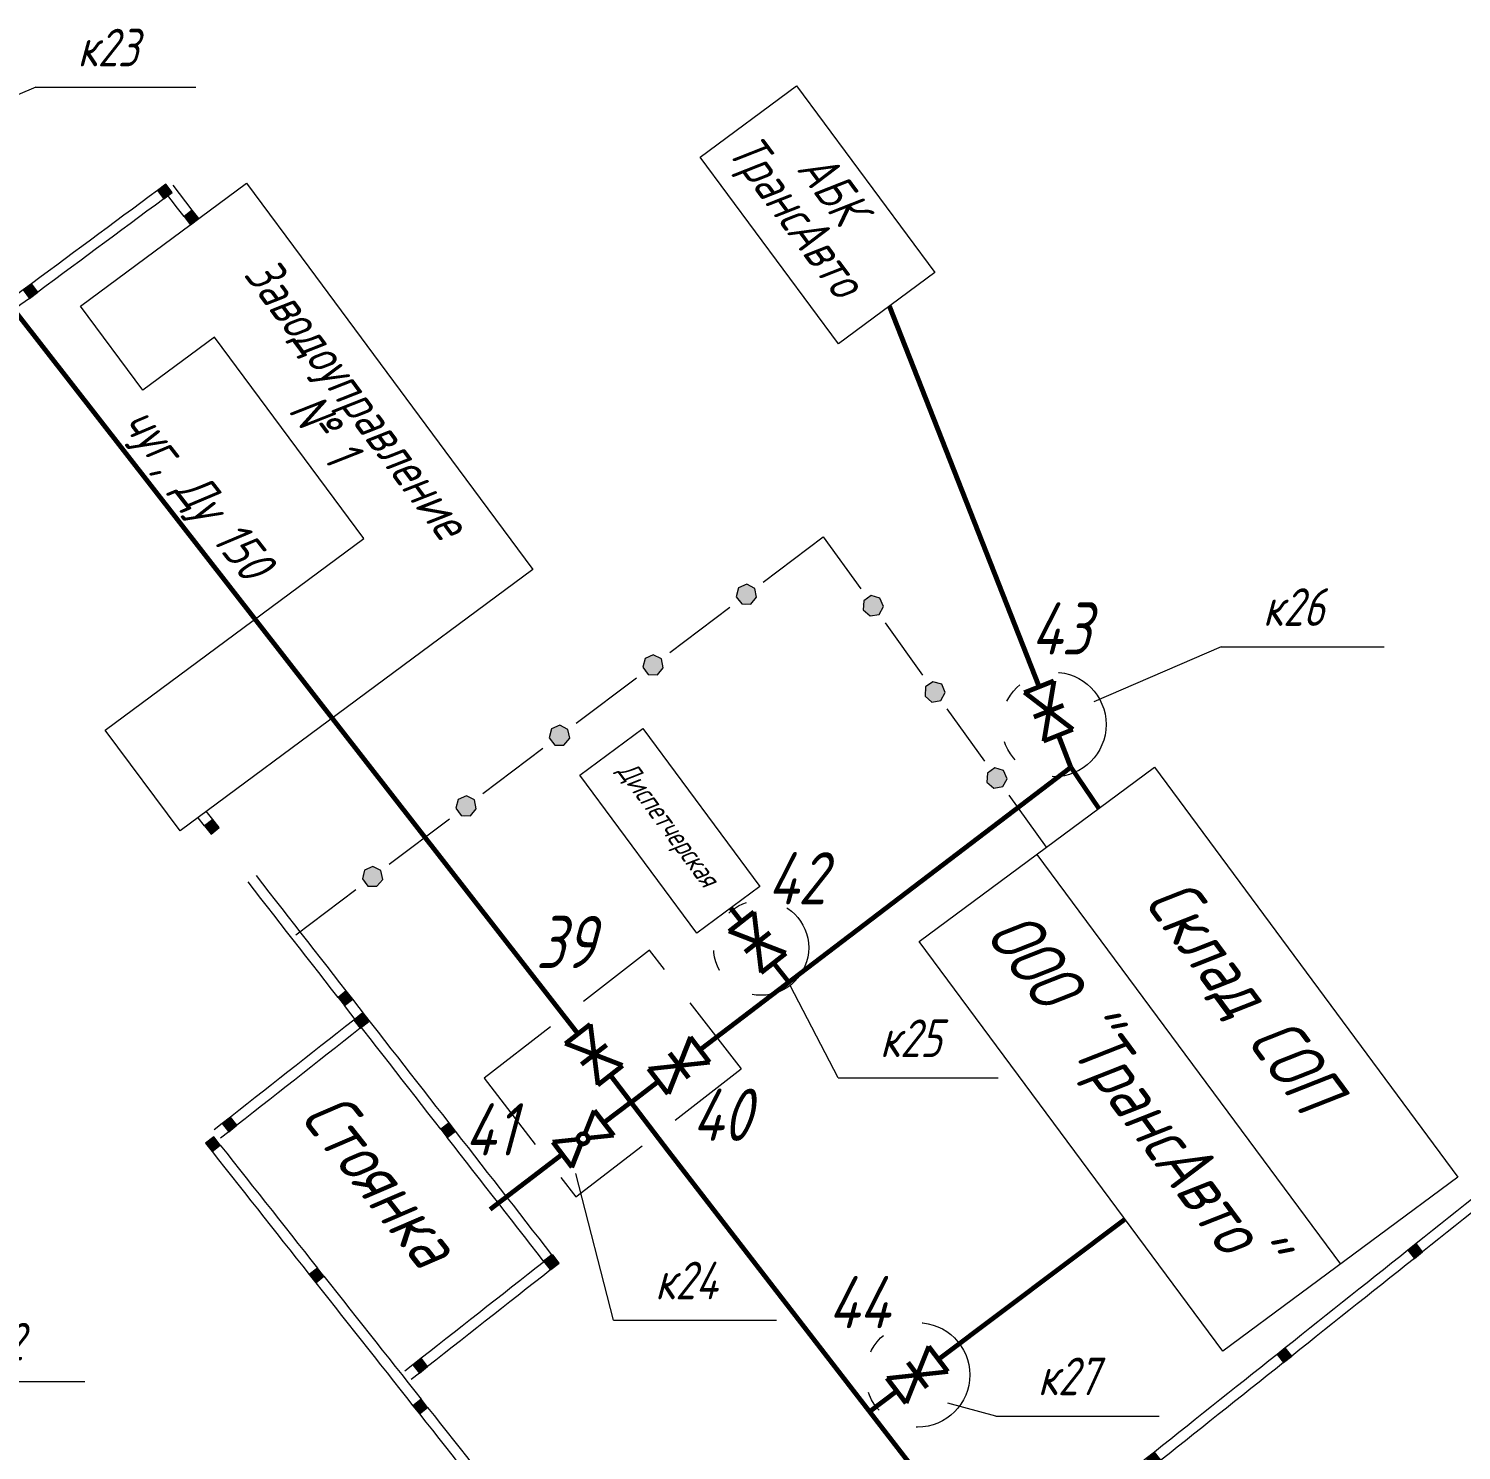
# Model space of a CAD drawing. Header units: millimetres. Extents: x 0 to 841, y 0 to 594.
# Drawn here: x 244.6 to 313.1, y 194 to 262 of the extents above; entities that cross this region are included whole.
import ezdxf

# ---------------------------------------------------------------- set-up
doc = ezdxf.new("R2010")
doc.units = ezdxf.units.MM
for name, pattern in [('K5LT32769', [0]), ('K5LT32771', [0]), ('K5LT_BASIC', [0]), ('K5LT_CHAIN_LINE_WITH_2_POINTS', [12, 4, -2, 1, -2, 1, -2]), ('K5LT_DASHED', [6, 4, -2]), ('K5LT_THIN', [0])]:
    doc.linetypes.add(name, pattern=pattern)
doc.styles.add('KTEXTSTYLE', font='GOST_AU.SHX', dxfattribs={"width": 0.96, "height": 5})

# ---------------------------------------------------------------- blocks, each defined once
blk = doc.blocks.new('T15')
at = {"color": 7, "char_height": 1.8, "attachment_point": 1, "rotation": 306.52492, "style": 'KTEXTSTYLE'}
for s, insert in [('\\H5.0;\\W1.000;\\Q15;\\Q15;\\W0.965;\\H1.80;Заводоуправление ', (256.318, 251.318)), ('\\H5.0;\\W1.000;\\Q15;\\Q15;\\W0.965;\\H1.80;№ 1', (258.443, 244.803))]:
    blk.add_mtext(s, dxfattribs=dict(at, insert=insert))
blk = doc.blocks.new('T23')
at = {"color": 7, "char_height": 1.8, "attachment_point": 1, "rotation": 306.52492, "style": 'KTEXTSTYLE'}
for s, insert in [('\\H5.0;\\W1.000;\\Q15;\\Q15;\\W0.965;\\H1.80;ТрансАвто', (279.458, 257.183)), ('\\H5.0;\\W1.000;\\Q15;\\Q15;\\W0.965;\\H1.80;АБК ', (282.761, 256.369))]:
    blk.add_mtext(s, dxfattribs=dict(at, insert=insert))
blk = doc.blocks.new('U23')
for points in [[(323.801, 213.47), (323.489, 213.861), (323.098, 213.549), (323.41, 213.158)], [(317.544, 208.484), (317.232, 208.876), (316.841, 208.564), (317.153, 208.173)], [(311.287, 203.499), (310.976, 203.89), (310.585, 203.578), (310.896, 203.187)], [(305.031, 198.513), (304.719, 198.904), (304.328, 198.593), (304.64, 198.202)], [(298.774, 193.528), (298.463, 193.919), (298.072, 193.607), (298.383, 193.216)], [(292.518, 188.542), (292.206, 188.933), (291.815, 188.622), (292.127, 188.231)], [(286.261, 183.557), (285.95, 183.948), (285.559, 183.636), (285.87, 183.245)]]:
    blk.add_hatch(color=7).paths.add_polyline_path(points)
at = {"color": 7, "linetype": 'K5LT32769', "lineweight": 18}
for p, q in [((323.489, 213.861), (323.098, 213.549)), ((323.801, 213.47), (323.489, 213.861)), ((322.707, 213.238), (322.316, 212.926)), ((323.098, 213.549), (322.707, 213.238)), ((323.41, 213.158), (323.018, 212.847)), ((323.098, 213.549), (323.41, 213.158)), ((323.41, 213.158), (323.801, 213.47)), ((321.925, 212.615), (321.534, 212.303)), ((322.316, 212.926), (321.925, 212.615)), ((322.627, 212.535), (322.236, 212.224)), ((323.018, 212.847), (322.627, 212.535)), ((321.143, 211.991), (320.752, 211.68)), ((321.534, 212.303), (321.143, 211.991)), ((321.845, 211.912), (321.454, 211.6)), ((322.236, 212.224), (321.845, 211.912)), ((319.97, 211.057), (319.579, 210.745)), ((320.361, 211.368), (319.97, 211.057)), ((320.752, 211.68), (320.361, 211.368)), ((321.063, 211.289), (320.672, 210.977)), ((321.454, 211.6), (321.063, 211.289)), ((319.188, 210.433), (318.797, 210.122)), ((319.579, 210.745), (319.188, 210.433)), ((319.89, 210.354), (319.499, 210.042)), ((320.281, 210.666), (319.89, 210.354)), ((320.672, 210.977), (320.281, 210.666)), ((318.405, 209.81), (318.014, 209.499)), ((318.797, 210.122), (318.405, 209.81)), ((319.108, 209.731), (318.717, 209.419)), ((319.499, 210.042), (319.108, 209.731)), ((317.623, 209.187), (317.232, 208.876)), ((318.014, 209.499), (317.623, 209.187)), ((318.326, 209.108), (317.935, 208.796)), ((318.717, 209.419), (318.326, 209.108)), ((316.841, 208.564), (316.45, 208.252)), ((317.232, 208.876), (316.841, 208.564)), ((316.841, 208.564), (317.153, 208.173)), ((317.153, 208.173), (317.544, 208.484)), ((317.544, 208.484), (317.232, 208.876)), ((317.935, 208.796), (317.544, 208.484)), ((315.668, 207.629), (315.277, 207.318)), ((316.059, 207.941), (315.668, 207.629)), ((316.45, 208.252), (316.059, 207.941)), ((316.762, 207.861), (316.371, 207.55)), ((317.153, 208.173), (316.762, 207.861)), ((314.886, 207.006), (314.495, 206.694)), ((315.277, 207.318), (314.886, 207.006)), ((315.589, 206.926), (315.198, 206.615)), ((315.98, 207.238), (315.589, 206.926)), ((316.371, 207.55), (315.98, 207.238)), ((314.104, 206.383), (313.713, 206.071)), ((314.495, 206.694), (314.104, 206.383)), ((314.807, 206.303), (314.416, 205.992)), ((315.198, 206.615), (314.807, 206.303)), ((313.322, 205.76), (312.931, 205.448)), ((313.713, 206.071), (313.322, 205.76)), ((314.025, 205.68), (313.634, 205.369)), ((314.416, 205.992), (314.025, 205.68)), ((312.54, 205.136), (312.149, 204.825)), ((312.931, 205.448), (312.54, 205.136)), ((313.243, 205.057), (312.852, 204.745)), ((313.634, 205.369), (313.243, 205.057)), ((311.367, 204.202), (310.976, 203.89)), ((311.758, 204.513), (311.367, 204.202)), ((312.149, 204.825), (311.758, 204.513)), ((312.461, 204.434), (312.069, 204.122)), ((312.852, 204.745), (312.461, 204.434)), ((310.585, 203.578), (310.194, 203.267)), ((310.976, 203.89), (310.585, 203.578)), ((310.585, 203.578), (310.896, 203.187)), ((310.896, 203.187), (311.287, 203.499)), ((311.287, 203.499), (310.976, 203.89)), ((311.678, 203.811), (311.287, 203.499)), ((312.069, 204.122), (311.678, 203.811)), ((309.803, 202.955), (309.412, 202.644)), ((310.194, 203.267), (309.803, 202.955)), ((310.505, 202.876), (310.114, 202.564)), ((310.896, 203.187), (310.505, 202.876)), ((309.021, 202.332), (308.63, 202.02)), ((309.412, 202.644), (309.021, 202.332)), ((309.723, 202.253), (309.332, 201.941)), ((310.114, 202.564), (309.723, 202.253)), ((308.239, 201.709), (307.848, 201.397)), ((308.63, 202.02), (308.239, 201.709)), ((308.941, 201.629), (308.55, 201.318)), ((309.332, 201.941), (308.941, 201.629)), ((307.065, 200.774), (306.674, 200.462)), ((307.457, 201.086), (307.065, 200.774)), ((307.848, 201.397), (307.457, 201.086)), ((308.159, 201.006), (307.768, 200.695)), ((308.55, 201.318), (308.159, 201.006)), ((306.283, 200.151), (305.892, 199.839)), ((306.674, 200.462), (306.283, 200.151)), ((306.986, 200.071), (306.595, 199.76)), ((307.377, 200.383), (306.986, 200.071)), ((307.768, 200.695), (307.377, 200.383)), ((305.501, 199.528), (305.11, 199.216)), ((305.892, 199.839), (305.501, 199.528)), ((306.204, 199.448), (305.813, 199.137)), ((306.595, 199.76), (306.204, 199.448)), ((304.719, 198.904), (304.328, 198.593)), ((305.11, 199.216), (304.719, 198.904)), ((305.031, 198.513), (304.719, 198.904)), ((305.422, 198.825), (305.031, 198.513)), ((305.813, 199.137), (305.422, 198.825)), ((303.937, 198.281), (303.546, 197.97)), ((304.328, 198.593), (303.937, 198.281)), ((304.64, 198.202), (304.249, 197.89)), ((304.328, 198.593), (304.64, 198.202)), ((304.64, 198.202), (305.031, 198.513)), ((302.764, 197.346), (302.373, 197.035)), ((303.155, 197.658), (302.764, 197.346)), ((303.546, 197.97), (303.155, 197.658)), ((303.858, 197.579), (303.467, 197.267)), ((304.249, 197.89), (303.858, 197.579)), ((301.982, 196.723), (301.591, 196.412)), ((302.373, 197.035), (301.982, 196.723)), ((302.685, 196.644), (302.294, 196.332)), ((303.076, 196.955), (302.685, 196.644)), ((303.467, 197.267), (303.076, 196.955)), ((301.2, 196.1), (300.809, 195.789)), ((301.591, 196.412), (301.2, 196.1)), ((301.903, 196.021), (301.512, 195.709)), ((302.294, 196.332), (301.903, 196.021)), ((300.418, 195.477), (300.027, 195.165)), ((300.809, 195.789), (300.418, 195.477)), ((301.121, 195.397), (300.729, 195.086)), ((301.512, 195.709), (301.121, 195.397)), ((299.636, 194.854), (299.245, 194.542)), ((300.027, 195.165), (299.636, 194.854)), ((300.338, 194.774), (299.947, 194.463)), ((300.729, 195.086), (300.338, 194.774)), ((298.463, 193.919), (298.072, 193.607)), ((298.854, 194.231), (298.463, 193.919)), ((298.774, 193.528), (298.463, 193.919)), ((299.245, 194.542), (298.854, 194.231)), ((299.556, 194.151), (299.165, 193.839)), ((299.947, 194.463), (299.556, 194.151)), ((297.681, 193.296), (297.29, 192.984)), ((298.072, 193.607), (297.681, 193.296)), ((298.383, 193.216), (297.992, 192.905)), ((298.072, 193.607), (298.383, 193.216)), ((298.383, 193.216), (298.774, 193.528)), ((299.165, 193.839), (298.774, 193.528)), ((296.899, 192.673), (296.508, 192.361)), ((297.29, 192.984), (296.899, 192.673)), ((297.601, 192.593), (297.21, 192.282)), ((297.992, 192.905), (297.601, 192.593)), ((296.116, 192.049), (295.725, 191.738)), ((296.508, 192.361), (296.116, 192.049)), ((296.819, 191.97), (296.428, 191.658)), ((297.21, 192.282), (296.819, 191.97)), ((295.334, 191.426), (294.943, 191.115)), ((295.725, 191.738), (295.334, 191.426)), ((296.037, 191.347), (295.646, 191.035)), ((296.428, 191.658), (296.037, 191.347)), ((294.161, 190.491), (293.77, 190.18)), ((294.552, 190.803), (294.161, 190.491)), ((294.943, 191.115), (294.552, 190.803)), ((295.255, 190.724), (294.864, 190.412)), ((295.646, 191.035), (295.255, 190.724)), ((293.379, 189.868), (292.988, 189.557)), ((293.77, 190.18), (293.379, 189.868)), ((294.082, 189.789), (293.691, 189.477)), ((294.473, 190.1), (294.082, 189.789)), ((294.864, 190.412), (294.473, 190.1)), ((292.597, 189.245), (292.206, 188.933)), ((292.988, 189.557), (292.597, 189.245)), ((293.3, 189.166), (292.909, 188.854)), ((293.691, 189.477), (293.3, 189.166)), ((291.815, 188.622), (291.424, 188.31)), ((292.206, 188.933), (291.815, 188.622)), ((291.815, 188.622), (292.127, 188.231)), ((292.127, 188.231), (292.518, 188.542)), ((292.518, 188.542), (292.206, 188.933)), ((292.909, 188.854), (292.518, 188.542)), ((291.033, 187.999), (290.642, 187.687)), ((291.424, 188.31), (291.033, 187.999)), ((291.736, 187.919), (291.345, 187.608)), ((292.127, 188.231), (291.736, 187.919)), ((289.86, 187.064), (289.469, 186.752)), ((290.251, 187.375), (289.86, 187.064)), ((290.642, 187.687), (290.251, 187.375)), ((290.954, 187.296), (290.563, 186.984)), ((291.345, 187.608), (290.954, 187.296)), ((289.078, 186.441), (288.687, 186.129)), ((289.469, 186.752), (289.078, 186.441)), ((289.78, 186.361), (289.389, 186.05)), ((290.172, 186.673), (289.78, 186.361)), ((290.563, 186.984), (290.172, 186.673)), ((288.296, 185.817), (287.905, 185.506)), ((288.687, 186.129), (288.296, 185.817)), ((288.998, 185.738), (288.607, 185.426)), ((289.389, 186.05), (288.998, 185.738)), ((287.514, 185.194), (287.123, 184.883)), ((287.905, 185.506), (287.514, 185.194)), ((288.216, 185.115), (287.825, 184.803)), ((288.607, 185.426), (288.216, 185.115)), ((286.732, 184.571), (286.341, 184.259)), ((287.123, 184.883), (286.732, 184.571)), ((287.434, 184.492), (287.043, 184.18)), ((287.825, 184.803), (287.434, 184.492)), ((285.559, 183.636), (285.168, 183.325)), ((285.95, 183.948), (285.559, 183.636)), ((285.559, 183.636), (285.87, 183.245)), ((286.341, 184.259), (285.95, 183.948)), ((286.261, 183.557), (285.95, 183.948)), ((286.652, 183.868), (286.261, 183.557)), ((287.043, 184.18), (286.652, 183.868)), ((285.87, 183.245), (285.479, 182.934)), ((285.87, 183.245), (286.261, 183.557))]:
    blk.add_line(p, q, dxfattribs=at)
blk = doc.blocks.new('U25')
blk.add_hatch(color=7).paths.add_polyline_path([(253.743, 223.799), (253.431, 224.189), (253.041, 223.877), (253.353, 223.487)])
at = {"color": 7, "linetype": 'K5LT32769', "lineweight": 18}
for p, q in [((253.041, 223.877), (252.728, 224.267)), ((253.431, 224.189), (253.041, 223.877)), ((253.431, 224.189), (253.119, 224.58)), ((253.743, 223.799), (253.431, 224.189)), ((253.041, 223.877), (253.353, 223.487)), ((253.353, 223.487), (253.743, 223.799))]:
    blk.add_line(p, q, dxfattribs=at)
blk = doc.blocks.new('U26')
blk.add_hatch(color=7).paths.add_polyline_path([(252.76, 252.939), (252.456, 253.335), (252.059, 253.031), (252.363, 252.634)])
at = {"color": 7, "linetype": 'K5LT32769', "lineweight": 18}
for p, q in [((251.451, 253.825), (251.146, 254.222)), ((251.847, 254.129), (251.543, 254.526)), ((251.755, 253.428), (251.451, 253.825)), ((252.152, 253.732), (251.847, 254.129)), ((252.456, 253.335), (252.152, 253.732)), ((252.059, 253.031), (251.755, 253.428)), ((252.456, 253.335), (252.059, 253.031)), ((252.059, 253.031), (252.363, 252.634)), ((252.363, 252.634), (252.76, 252.939)), ((252.76, 252.939), (252.456, 253.335))]:
    blk.add_line(p, q, dxfattribs=at)
blk = doc.blocks.new('U27')
for points in [[(251.494, 254.173), (251.196, 254.575), (250.794, 254.277), (251.092, 253.875)], [(245.065, 249.412), (244.767, 249.813), (244.365, 249.516), (244.663, 249.114)], [(238.636, 244.65), (238.339, 245.052), (237.937, 244.754), (238.234, 244.353)], [(232.207, 239.889), (231.91, 240.291), (231.508, 239.993), (231.806, 239.591)]]:
    blk.add_hatch(color=7).paths.add_polyline_path(points)
at = {"color": 7, "linetype": 'K5LT32769', "lineweight": 18}
for p, q in [((250.794, 254.277), (250.392, 253.98)), ((251.196, 254.575), (250.794, 254.277)), ((250.794, 254.277), (251.092, 253.875)), ((251.494, 254.173), (251.196, 254.575)), ((249.991, 253.682), (249.589, 253.384)), ((250.392, 253.98), (249.991, 253.682)), ((250.69, 253.578), (250.288, 253.28)), ((251.092, 253.875), (250.69, 253.578)), ((251.092, 253.875), (251.494, 254.173)), ((249.187, 253.087), (248.785, 252.789)), ((249.589, 253.384), (249.187, 253.087)), ((249.886, 252.983), (249.485, 252.685)), ((250.288, 253.28), (249.886, 252.983)), ((247.982, 252.194), (247.58, 251.896)), ((248.383, 252.492), (247.982, 252.194)), ((248.785, 252.789), (248.383, 252.492)), ((249.083, 252.387), (248.681, 252.09)), ((249.485, 252.685), (249.083, 252.387)), ((247.178, 251.599), (246.776, 251.301)), ((247.58, 251.896), (247.178, 251.599)), ((247.877, 251.495), (247.476, 251.197)), ((248.279, 251.792), (247.877, 251.495)), ((248.681, 252.09), (248.279, 251.792)), ((246.374, 251.004), (245.973, 250.706)), ((246.776, 251.301), (246.374, 251.004)), ((247.074, 250.899), (246.672, 250.602)), ((247.476, 251.197), (247.074, 250.899)), ((245.169, 250.111), (244.767, 249.813)), ((245.571, 250.409), (245.169, 250.111)), ((245.973, 250.706), (245.571, 250.409)), ((246.27, 250.304), (245.868, 250.007)), ((246.672, 250.602), (246.27, 250.304)), ((244.365, 249.516), (243.964, 249.218)), ((244.767, 249.813), (244.365, 249.516)), ((244.365, 249.516), (244.663, 249.114)), ((244.663, 249.114), (245.065, 249.412)), ((245.065, 249.412), (244.767, 249.813)), ((245.467, 249.709), (245.065, 249.412)), ((245.868, 250.007), (245.467, 249.709)), ((243.562, 248.921), (243.16, 248.623)), ((243.964, 249.218), (243.562, 248.921)), ((244.261, 248.816), (243.859, 248.519)), ((244.663, 249.114), (244.261, 248.816)), ((242.356, 248.028), (241.955, 247.73)), ((242.758, 248.325), (242.356, 248.028)), ((243.16, 248.623), (242.758, 248.325)), ((243.458, 248.221), (243.056, 247.924)), ((243.859, 248.519), (243.458, 248.221)), ((241.553, 247.433), (241.151, 247.135)), ((241.955, 247.73), (241.553, 247.433)), ((242.252, 247.328), (241.85, 247.031)), ((242.654, 247.626), (242.252, 247.328)), ((243.056, 247.924), (242.654, 247.626)), ((240.749, 246.837), (240.348, 246.54)), ((241.151, 247.135), (240.749, 246.837)), ((241.449, 246.733), (241.047, 246.436)), ((241.85, 247.031), (241.449, 246.733)), ((239.946, 246.242), (239.544, 245.945)), ((240.348, 246.54), (239.946, 246.242)), ((240.645, 246.138), (240.243, 245.841)), ((241.047, 246.436), (240.645, 246.138)), ((238.74, 245.35), (238.339, 245.052)), ((239.142, 245.647), (238.74, 245.35)), ((239.544, 245.945), (239.142, 245.647)), ((239.841, 245.543), (239.44, 245.245)), ((240.243, 245.841), (239.841, 245.543)), ((237.937, 244.754), (237.535, 244.457)), ((238.339, 245.052), (237.937, 244.754)), ((237.937, 244.754), (238.234, 244.353)), ((238.234, 244.353), (238.636, 244.65)), ((238.636, 244.65), (238.339, 245.052)), ((239.038, 244.948), (238.636, 244.65)), ((239.44, 245.245), (239.038, 244.948)), ((237.133, 244.159), (236.731, 243.862)), ((237.535, 244.457), (237.133, 244.159)), ((237.832, 244.055), (237.431, 243.757)), ((238.234, 244.353), (237.832, 244.055)), ((235.928, 243.266), (235.526, 242.969)), ((236.33, 243.564), (235.928, 243.266)), ((236.731, 243.862), (236.33, 243.564)), ((237.029, 243.46), (236.627, 243.162)), ((237.431, 243.757), (237.029, 243.46)), ((235.124, 242.671), (234.722, 242.374)), ((235.526, 242.969), (235.124, 242.671)), ((235.823, 242.567), (235.422, 242.269)), ((236.225, 242.865), (235.823, 242.567)), ((236.627, 243.162), (236.225, 242.865)), ((234.321, 242.076), (233.919, 241.779)), ((234.722, 242.374), (234.321, 242.076)), ((235.02, 241.972), (234.618, 241.674)), ((235.422, 242.269), (235.02, 241.972)), ((233.115, 241.183), (232.713, 240.886)), ((233.517, 241.481), (233.115, 241.183)), ((233.919, 241.779), (233.517, 241.481)), ((234.216, 241.377), (233.815, 241.079)), ((234.618, 241.674), (234.216, 241.377)), ((232.312, 240.588), (231.91, 240.291)), ((232.713, 240.886), (232.312, 240.588)), ((233.011, 240.484), (232.609, 240.186)), ((233.413, 240.782), (233.011, 240.484)), ((233.815, 241.079), (233.413, 240.782)), ((231.508, 239.993), (231.106, 239.695)), ((231.91, 240.291), (231.508, 239.993)), ((231.508, 239.993), (231.806, 239.591)), ((231.806, 239.591), (232.207, 239.889)), ((232.207, 239.889), (231.91, 240.291)), ((232.609, 240.186), (232.207, 239.889)), ((230.704, 239.398), (230.303, 239.1)), ((231.106, 239.695), (230.704, 239.398)), ((231.404, 239.294), (231.002, 238.996)), ((231.806, 239.591), (231.404, 239.294)), ((231.002, 238.996), (230.6, 238.698))]:
    blk.add_line(p, q, dxfattribs=at)
blk = doc.blocks.new('U37')
for points in [[(260.126, 215.585), (259.819, 215.979), (259.424, 215.672), (259.732, 215.278)], [(265.043, 209.274), (264.735, 209.668), (264.341, 209.361), (264.648, 208.967)], [(269.959, 202.963), (269.652, 203.357), (269.257, 203.05), (269.565, 202.656)]]:
    blk.add_hatch(color=7).paths.add_polyline_path(points)
at = {"color": 7, "linetype": 'K5LT32769', "lineweight": 18}
for p, q in [((255.824, 221.107), (255.517, 221.501)), ((255.43, 220.8), (255.123, 221.194)), ((255.737, 220.405), (255.43, 220.8)), ((256.132, 220.713), (255.824, 221.107)), ((256.439, 220.318), (256.132, 220.713)), ((256.044, 220.011), (255.737, 220.405)), ((256.352, 219.616), (256.044, 220.011)), ((256.746, 219.924), (256.439, 220.318)), ((257.053, 219.529), (256.746, 219.924)), ((256.659, 219.222), (256.352, 219.616)), ((257.361, 219.135), (257.053, 219.529)), ((256.966, 218.828), (256.659, 219.222)), ((257.273, 218.433), (256.966, 218.828)), ((257.668, 218.74), (257.361, 219.135)), ((257.975, 218.346), (257.668, 218.74)), ((257.581, 218.039), (257.273, 218.433)), ((257.888, 217.644), (257.581, 218.039)), ((258.282, 217.951), (257.975, 218.346)), ((258.59, 217.557), (258.282, 217.951)), ((258.195, 217.25), (257.888, 217.644)), ((258.503, 216.855), (258.195, 217.25)), ((258.897, 217.163), (258.59, 217.557)), ((258.81, 216.461), (258.503, 216.855)), ((259.204, 216.768), (258.897, 217.163)), ((259.512, 216.374), (259.204, 216.768)), ((259.117, 216.066), (258.81, 216.461)), ((259.424, 215.672), (259.117, 216.066)), ((259.819, 215.979), (259.424, 215.672)), ((259.819, 215.979), (259.512, 216.374)), ((260.126, 215.585), (259.819, 215.979)), ((259.424, 215.672), (259.732, 215.278)), ((259.732, 215.278), (260.126, 215.585)), ((260.039, 214.883), (259.732, 215.278)), ((260.433, 215.19), (260.126, 215.585)), ((260.741, 214.796), (260.433, 215.19)), ((260.346, 214.489), (260.039, 214.883)), ((260.654, 214.094), (260.346, 214.489)), ((261.048, 214.402), (260.741, 214.796)), ((260.961, 213.7), (260.654, 214.094)), ((261.355, 214.007), (261.048, 214.402)), ((261.663, 213.613), (261.355, 214.007)), ((261.268, 213.305), (260.961, 213.7)), ((261.575, 212.911), (261.268, 213.305)), ((261.97, 213.218), (261.663, 213.613)), ((262.277, 212.824), (261.97, 213.218)), ((261.883, 212.517), (261.575, 212.911)), ((262.19, 212.122), (261.883, 212.517)), ((262.584, 212.429), (262.277, 212.824)), ((262.892, 212.035), (262.584, 212.429)), ((262.497, 211.728), (262.19, 212.122)), ((262.805, 211.333), (262.497, 211.728)), ((263.199, 211.641), (262.892, 212.035)), ((263.112, 210.939), (262.805, 211.333)), ((263.506, 211.246), (263.199, 211.641)), ((263.814, 210.852), (263.506, 211.246)), ((263.419, 210.544), (263.112, 210.939)), ((263.726, 210.15), (263.419, 210.544)), ((264.121, 210.457), (263.814, 210.852)), ((264.428, 210.063), (264.121, 210.457)), ((264.034, 209.756), (263.726, 210.15)), ((264.341, 209.361), (264.034, 209.756)), ((264.735, 209.668), (264.341, 209.361)), ((264.735, 209.668), (264.428, 210.063)), ((265.043, 209.274), (264.735, 209.668)), ((264.341, 209.361), (264.648, 208.967)), ((264.648, 208.967), (265.043, 209.274)), ((264.956, 208.572), (264.648, 208.967)), ((265.35, 208.879), (265.043, 209.274)), ((265.263, 208.178), (264.956, 208.572)), ((265.657, 208.485), (265.35, 208.879)), ((265.965, 208.091), (265.657, 208.485)), ((265.57, 207.783), (265.263, 208.178)), ((265.877, 207.389), (265.57, 207.783)), ((266.272, 207.696), (265.965, 208.091)), ((266.579, 207.302), (266.272, 207.696)), ((266.185, 206.994), (265.877, 207.389)), ((266.492, 206.6), (266.185, 206.994)), ((266.886, 206.907), (266.579, 207.302)), ((267.194, 206.513), (266.886, 206.907)), ((266.799, 206.206), (266.492, 206.6)), ((267.501, 206.118), (267.194, 206.513)), ((267.106, 205.811), (266.799, 206.206)), ((267.414, 205.417), (267.106, 205.811)), ((267.808, 205.724), (267.501, 206.118)), ((268.115, 205.33), (267.808, 205.724)), ((267.721, 205.022), (267.414, 205.417)), ((268.028, 204.628), (267.721, 205.022)), ((268.423, 204.935), (268.115, 205.33)), ((268.73, 204.541), (268.423, 204.935)), ((268.336, 204.233), (268.028, 204.628)), ((268.643, 203.839), (268.336, 204.233)), ((269.037, 204.146), (268.73, 204.541)), ((268.95, 203.445), (268.643, 203.839)), ((269.345, 203.752), (269.037, 204.146)), ((269.652, 203.357), (269.345, 203.752)), ((269.257, 203.05), (268.95, 203.445)), ((269.652, 203.357), (269.257, 203.05)), ((269.257, 203.05), (269.565, 202.656)), ((269.565, 202.656), (269.959, 202.963)), ((269.959, 202.963), (269.652, 203.357))]:
    blk.add_line(p, q, dxfattribs=at)
blk = doc.blocks.new('U40')
for points in [[(279.453, 234.871), (279.357, 235.241), (279.027, 235.435), (278.657, 235.339), (278.463, 235.009), (278.559, 234.638), (278.889, 234.444), (279.259, 234.541)], [(274.983, 231.496), (274.887, 231.866), (274.557, 232.06), (274.187, 231.964), (273.993, 231.634), (274.089, 231.264), (274.419, 231.07), (274.789, 231.166)], [(270.513, 228.121), (270.417, 228.491), (270.087, 228.685), (269.717, 228.589), (269.523, 228.259), (269.619, 227.889), (269.949, 227.695), (270.319, 227.791)], [(266.044, 224.746), (265.947, 225.117), (265.618, 225.311), (265.247, 225.215), (265.053, 224.885), (265.149, 224.514), (265.479, 224.32), (265.85, 224.416)], [(261.574, 221.372), (261.478, 221.742), (261.148, 221.936), (260.777, 221.84), (260.583, 221.51), (260.68, 221.139), (261.009, 220.946), (261.38, 221.042)]]:
    blk.add_hatch(color=7).paths.add_polyline_path(points)
at = {"color": 7, "linetype": 'K5LT32771', "lineweight": 18}
for p, q in [((279.756, 235.542), (282.63, 237.712)), ((278.575, 235.262), (278.468, 234.841)), ((278.971, 235.439), (278.575, 235.262)), ((279.357, 235.241), (278.971, 235.439)), ((279.442, 234.816), (279.357, 235.241)), ((275.286, 232.167), (278.16, 234.337)), ((278.468, 234.841), (278.729, 234.495)), ((278.729, 234.495), (279.163, 234.484)), ((279.163, 234.484), (279.442, 234.816)), ((274.105, 231.887), (273.998, 231.467)), ((274.501, 232.065), (274.105, 231.887)), ((274.887, 231.866), (274.501, 232.065)), ((274.972, 231.441), (274.887, 231.866)), ((270.816, 228.793), (273.69, 230.962)), ((273.998, 231.467), (274.259, 231.12)), ((274.259, 231.12), (274.693, 231.109)), ((274.693, 231.109), (274.972, 231.441)), ((269.636, 228.512), (269.528, 228.092)), ((270.031, 228.69), (269.636, 228.512)), ((270.417, 228.491), (270.031, 228.69)), ((270.503, 228.066), (270.417, 228.491)), ((266.346, 225.418), (269.22, 227.588)), ((269.528, 228.092), (269.789, 227.746)), ((269.789, 227.746), (270.223, 227.734)), ((270.223, 227.734), (270.503, 228.066)), ((265.166, 225.137), (265.058, 224.717)), ((265.562, 225.315), (265.166, 225.137)), ((265.947, 225.117), (265.562, 225.315)), ((266.033, 224.691), (265.947, 225.117)), ((261.877, 222.043), (264.75, 224.213)), ((265.058, 224.717), (265.32, 224.371)), ((265.32, 224.371), (265.753, 224.359)), ((265.753, 224.359), (266.033, 224.691)), ((260.696, 221.763), (260.588, 221.342)), ((260.588, 221.342), (260.85, 220.996)), ((261.092, 221.941), (260.696, 221.763)), ((261.478, 221.742), (261.092, 221.941)), ((261.284, 220.985), (261.563, 221.317)), ((261.563, 221.317), (261.478, 221.742)), ((257.407, 218.669), (260.281, 220.838)), ((260.85, 220.996), (261.284, 220.985))]:
    blk.add_line(p, q, dxfattribs=at)
blk = doc.blocks.new('U41')
for points in [[(285.496, 234.322), (285.409, 234.694), (285.084, 234.896), (284.712, 234.809), (284.51, 234.484), (284.597, 234.111), (284.922, 233.909), (285.294, 233.997)], [(288.453, 230.2), (288.366, 230.573), (288.041, 230.775), (287.668, 230.688), (287.466, 230.363), (287.553, 229.99), (287.878, 229.788), (288.251, 229.875)], [(291.409, 226.079), (291.322, 226.451), (290.997, 226.653), (290.624, 226.566), (290.422, 226.241), (290.509, 225.868), (290.835, 225.666), (291.207, 225.753)]]:
    blk.add_hatch(color=7).paths.add_polyline_path(points)
at = {"color": 7, "linetype": 'K5LT32771', "lineweight": 18}
for p, q in [((282.63, 237.712), (284.42, 235.215)), ((284.564, 234.642), (284.542, 234.209)), ((284.917, 234.895), (284.564, 234.642)), ((285.334, 234.777), (284.917, 234.895)), ((285.294, 233.997), (285.502, 234.377)), ((285.502, 234.377), (285.334, 234.777)), ((284.542, 234.209), (284.867, 233.922)), ((284.867, 233.922), (285.294, 233.997)), ((285.586, 233.59), (287.377, 231.094)), ((287.521, 230.521), (287.498, 230.088)), ((287.873, 230.774), (287.521, 230.521)), ((288.291, 230.656), (287.873, 230.774)), ((288.251, 229.875), (288.459, 230.256)), ((288.459, 230.256), (288.291, 230.656)), ((287.498, 230.088), (287.823, 229.8)), ((287.823, 229.8), (288.251, 229.875)), ((288.542, 229.469), (290.333, 226.972)), ((290.477, 226.399), (290.455, 225.966)), ((290.829, 226.652), (290.477, 226.399)), ((291.247, 226.534), (290.829, 226.652)), ((291.207, 225.753), (291.415, 226.134)), ((291.415, 226.134), (291.247, 226.534)), ((290.455, 225.966), (290.78, 225.679)), ((290.78, 225.679), (291.207, 225.753)), ((291.499, 225.347), (293.289, 222.851))]:
    blk.add_line(p, q, dxfattribs=at)
blk = doc.blocks.new('U42')
for points in [[(253.789, 208.608), (253.479, 209), (253.087, 208.69), (253.397, 208.298)], [(258.749, 202.331), (258.439, 202.723), (258.046, 202.414), (258.356, 202.021)], [(263.708, 196.054), (263.399, 196.447), (263.006, 196.137), (263.316, 195.744)], [(268.668, 189.777), (268.358, 190.17), (267.966, 189.86), (268.276, 189.467)]]:
    blk.add_hatch(color=7).paths.add_polyline_path(points)
at = {"color": 7, "linetype": 'K5LT32769', "lineweight": 18}
for p, q in [((253.479, 209), (253.087, 208.69)), ((253.789, 208.608), (253.479, 209)), ((253.087, 208.69), (253.397, 208.298)), ((253.397, 208.298), (253.789, 208.608)), ((253.397, 208.298), (253.707, 207.906)), ((253.789, 208.608), (254.099, 208.216)), ((253.707, 207.906), (254.017, 207.514)), ((254.099, 208.216), (254.409, 207.824)), ((254.409, 207.824), (254.719, 207.431)), ((254.017, 207.514), (254.327, 207.121)), ((254.327, 207.121), (254.637, 206.729)), ((254.719, 207.431), (255.029, 207.039)), ((255.029, 207.039), (255.339, 206.647)), ((254.637, 206.729), (254.947, 206.337)), ((254.947, 206.337), (255.257, 205.944)), ((255.339, 206.647), (255.649, 206.254)), ((255.649, 206.254), (255.959, 205.862)), ((255.257, 205.944), (255.567, 205.552)), ((255.567, 205.552), (255.877, 205.16)), ((255.959, 205.862), (256.269, 205.47)), ((255.877, 205.16), (256.186, 204.767)), ((256.269, 205.47), (256.579, 205.077)), ((256.579, 205.077), (256.889, 204.685)), ((256.186, 204.767), (256.496, 204.375)), ((256.496, 204.375), (256.806, 203.983)), ((256.889, 204.685), (257.199, 204.293)), ((257.199, 204.293), (257.509, 203.9)), ((256.806, 203.983), (257.116, 203.59)), ((257.116, 203.59), (257.426, 203.198)), ((257.509, 203.9), (257.819, 203.508)), ((257.819, 203.508), (258.129, 203.116)), ((257.426, 203.198), (257.736, 202.806)), ((257.736, 202.806), (258.046, 202.414)), ((258.129, 203.116), (258.439, 202.723)), ((258.439, 202.723), (258.046, 202.414)), ((258.046, 202.414), (258.356, 202.021)), ((258.356, 202.021), (258.749, 202.331)), ((258.749, 202.331), (258.439, 202.723)), ((258.749, 202.331), (259.059, 201.939)), ((258.356, 202.021), (258.666, 201.629)), ((258.666, 201.629), (258.976, 201.237)), ((259.059, 201.939), (259.369, 201.547)), ((259.369, 201.547), (259.679, 201.154)), ((258.976, 201.237), (259.286, 200.844)), ((259.286, 200.844), (259.596, 200.452)), ((259.679, 201.154), (259.989, 200.762)), ((259.989, 200.762), (260.299, 200.37)), ((259.596, 200.452), (259.906, 200.06)), ((259.906, 200.06), (260.216, 199.667)), ((260.299, 200.37), (260.609, 199.977)), ((260.216, 199.667), (260.526, 199.275)), ((260.609, 199.977), (260.919, 199.585)), ((260.919, 199.585), (261.229, 199.193)), ((260.526, 199.275), (260.836, 198.883)), ((260.836, 198.883), (261.146, 198.49)), ((261.229, 199.193), (261.539, 198.8)), ((261.539, 198.8), (261.849, 198.408)), ((261.146, 198.49), (261.456, 198.098)), ((261.456, 198.098), (261.766, 197.706)), ((261.849, 198.408), (262.159, 198.016)), ((262.159, 198.016), (262.469, 197.623)), ((261.766, 197.706), (262.076, 197.313)), ((262.469, 197.623), (262.779, 197.231)), ((262.076, 197.313), (262.386, 196.921)), ((262.386, 196.921), (262.696, 196.529)), ((262.779, 197.231), (263.089, 196.839)), ((263.089, 196.839), (263.399, 196.447)), ((262.696, 196.529), (263.006, 196.137)), ((263.399, 196.447), (263.006, 196.137)), ((263.006, 196.137), (263.316, 195.744)), ((263.316, 195.744), (263.708, 196.054)), ((263.708, 196.054), (263.399, 196.447)), ((263.708, 196.054), (264.018, 195.662)), ((263.316, 195.744), (263.626, 195.352)), ((263.626, 195.352), (263.936, 194.96)), ((264.018, 195.662), (264.328, 195.27)), ((264.328, 195.27), (264.638, 194.877)), ((263.936, 194.96), (264.246, 194.567)), ((264.638, 194.877), (264.948, 194.485)), ((264.246, 194.567), (264.556, 194.175)), ((264.556, 194.175), (264.866, 193.783)), ((264.948, 194.485), (265.258, 194.093)), ((265.258, 194.093), (265.568, 193.7)), ((264.866, 193.783), (265.176, 193.39)), ((265.176, 193.39), (265.486, 192.998)), ((265.568, 193.7), (265.878, 193.308)), ((265.878, 193.308), (266.188, 192.916)), ((265.486, 192.998), (265.796, 192.606)), ((265.796, 192.606), (266.106, 192.213)), ((266.188, 192.916), (266.498, 192.523)), ((266.498, 192.523), (266.808, 192.131)), ((266.106, 192.213), (266.416, 191.821)), ((266.808, 192.131), (267.118, 191.739)), ((266.416, 191.821), (266.726, 191.429)), ((266.726, 191.429), (267.036, 191.036)), ((267.118, 191.739), (267.428, 191.346)), ((267.428, 191.346), (267.738, 190.954)), ((267.036, 191.036), (267.346, 190.644)), ((267.346, 190.644), (267.656, 190.252)), ((267.738, 190.954), (268.048, 190.562)), ((268.048, 190.562), (268.358, 190.17)), ((267.656, 190.252), (267.966, 189.86)), ((268.358, 190.17), (267.966, 189.86)), ((267.966, 189.86), (268.276, 189.467)), ((268.668, 189.777), (268.358, 190.17)), ((268.276, 189.467), (268.668, 189.777)), ((268.276, 189.467), (268.586, 189.075)), ((268.668, 189.777), (268.978, 189.385)), ((268.978, 189.385), (269.288, 188.993)), ((268.586, 189.075), (268.896, 188.683)), ((268.896, 188.683), (269.206, 188.29)), ((269.288, 188.993), (269.598, 188.6)), ((269.598, 188.6), (269.908, 188.208)), ((269.206, 188.29), (269.516, 187.898)), ((269.516, 187.898), (269.826, 187.506)), ((269.908, 188.208), (270.218, 187.816)), ((270.218, 187.816), (270.528, 187.423)), ((269.826, 187.506), (270.136, 187.113)), ((270.136, 187.113), (270.446, 186.721)), ((270.528, 187.423), (270.838, 187.031)), ((270.446, 186.721), (270.756, 186.329)), ((270.838, 187.031), (271.148, 186.639)), ((271.148, 186.639), (271.458, 186.246)), ((270.756, 186.329), (271.066, 185.936))]:
    blk.add_line(p, q, dxfattribs=at)
blk = doc.blocks.new('U43')
for points in [[(269.998, 202.958), (269.689, 203.351), (269.296, 203.042), (269.605, 202.649)], [(263.71, 198.011), (263.401, 198.404), (263.008, 198.095), (263.317, 197.702)]]:
    blk.add_hatch(color=7).paths.add_polyline_path(points)
at = {"color": 7, "linetype": 'K5LT32769', "lineweight": 18}
for p, q in [((269.296, 203.042), (268.903, 202.733)), ((269.689, 203.351), (269.296, 203.042)), ((269.296, 203.042), (269.605, 202.649)), ((269.605, 202.649), (269.998, 202.958)), ((269.998, 202.958), (269.689, 203.351)), ((268.117, 202.114), (267.724, 201.805)), ((268.51, 202.423), (268.117, 202.114)), ((268.903, 202.733), (268.51, 202.423)), ((269.212, 202.34), (268.819, 202.03)), ((269.605, 202.649), (269.212, 202.34)), ((267.331, 201.496), (266.938, 201.187)), ((267.724, 201.805), (267.331, 201.496)), ((268.426, 201.721), (268.033, 201.412)), ((268.819, 202.03), (268.426, 201.721)), ((266.545, 200.878), (266.152, 200.568)), ((266.938, 201.187), (266.545, 200.878)), ((267.247, 200.794), (266.854, 200.485)), ((267.64, 201.103), (267.247, 200.794)), ((268.033, 201.412), (267.64, 201.103)), ((265.759, 200.259), (265.366, 199.95)), ((266.152, 200.568), (265.759, 200.259)), ((266.461, 200.175), (266.068, 199.866)), ((266.854, 200.485), (266.461, 200.175)), ((264.973, 199.641), (264.58, 199.332)), ((265.366, 199.95), (264.973, 199.641)), ((265.675, 199.557), (265.282, 199.248)), ((266.068, 199.866), (265.675, 199.557)), ((263.794, 198.714), (263.401, 198.404)), ((264.187, 199.023), (263.794, 198.714)), ((264.58, 199.332), (264.187, 199.023)), ((264.889, 198.939), (264.496, 198.63)), ((265.282, 199.248), (264.889, 198.939)), ((263.008, 198.095), (262.615, 197.786)), ((263.401, 198.404), (263.008, 198.095)), ((263.008, 198.095), (263.317, 197.702)), ((263.317, 197.702), (263.71, 198.011)), ((263.71, 198.011), (263.401, 198.404)), ((264.103, 198.321), (263.71, 198.011)), ((264.496, 198.63), (264.103, 198.321)), ((263.317, 197.702), (262.924, 197.393))]:
    blk.add_line(p, q, dxfattribs=at)
blk = doc.blocks.new('U45')
for points in [[(260.877, 214.501), (260.568, 214.894), (260.175, 214.585), (260.484, 214.192)], [(254.589, 209.555), (254.28, 209.948), (253.887, 209.639), (254.196, 209.246)]]:
    blk.add_hatch(color=7).paths.add_polyline_path(points)
at = {"color": 7, "linetype": 'K5LT32769', "lineweight": 18}
for p, q in [((260.175, 214.585), (259.782, 214.276)), ((260.568, 214.894), (260.175, 214.585)), ((260.175, 214.585), (260.484, 214.192)), ((260.484, 214.192), (260.877, 214.501)), ((260.877, 214.501), (260.568, 214.894)), ((259.389, 213.967), (258.996, 213.658)), ((259.782, 214.276), (259.389, 213.967)), ((260.091, 213.883), (259.698, 213.574)), ((260.484, 214.192), (260.091, 213.883)), ((258.603, 213.349), (258.21, 213.04)), ((258.996, 213.658), (258.603, 213.349)), ((259.305, 213.265), (258.912, 212.956)), ((259.698, 213.574), (259.305, 213.265)), ((257.424, 212.421), (257.031, 212.112)), ((257.817, 212.73), (257.424, 212.421)), ((258.21, 213.04), (257.817, 212.73)), ((258.519, 212.647), (258.126, 212.337)), ((258.912, 212.956), (258.519, 212.647)), ((256.638, 211.803), (256.245, 211.494)), ((257.031, 212.112), (256.638, 211.803)), ((257.34, 211.719), (256.947, 211.41)), ((257.733, 212.028), (257.34, 211.719)), ((258.126, 212.337), (257.733, 212.028)), ((255.852, 211.185), (255.459, 210.876)), ((256.245, 211.494), (255.852, 211.185)), ((256.554, 211.101), (256.161, 210.792)), ((256.947, 211.41), (256.554, 211.101)), ((255.066, 210.566), (254.673, 210.257)), ((255.459, 210.876), (255.066, 210.566)), ((255.768, 210.483), (255.375, 210.173)), ((256.161, 210.792), (255.768, 210.483)), ((254.28, 209.948), (253.887, 209.639)), ((254.673, 210.257), (254.28, 209.948)), ((254.589, 209.555), (254.28, 209.948)), ((254.982, 209.864), (254.589, 209.555)), ((255.375, 210.173), (254.982, 209.864)), ((253.887, 209.639), (253.494, 209.33)), ((254.196, 209.246), (253.803, 208.937)), ((253.887, 209.639), (254.196, 209.246)), ((254.196, 209.246), (254.589, 209.555))]:
    blk.add_line(p, q, dxfattribs=at)
blk = doc.blocks.new('U102')
at = {"color": 7, "linetype": 'K5LT_THIN', "lineweight": 18, "true_color": 0xffffff}
for q in [(235.364, 195.515), (247.316, 197.302)]:
    blk.add_line((239.518, 197.302), q, dxfattribs=at)
at = {"color": 7, "insert": (241.518, 200.102), "char_height": 1.8, "attachment_point": 1, "style": 'KTEXTSTYLE'}
blk.add_mtext('\\H5.0;\\W1.000;\\Q15;\\Q15;\\W0.965;\\H1.80;к22', dxfattribs=at)
blk = doc.blocks.new('U105')
at = {"color": 7, "linetype": 'K5LT_THIN', "lineweight": 18, "true_color": 0xffffff}
for q in [(239.89, 257.055), (252.624, 259.211)]:
    blk.add_line((244.969, 259.211), q, dxfattribs=at)
at = {"color": 7, "insert": (246.969, 262.011), "char_height": 1.8, "attachment_point": 1, "style": 'KTEXTSTYLE'}
blk.add_mtext('\\H5.0;\\W1.000;\\Q15;\\Q15;\\W0.965;\\H1.80;к23', dxfattribs=at)
blk = doc.blocks.new('U106')
at = {"color": 7, "linetype": 'K5LT_THIN', "lineweight": 18, "true_color": 0xffffff}
for q in [(270.797, 207.25), (280.388, 200.228)]:
    blk.add_line((272.589, 200.228), q, dxfattribs=at)
at = {"color": 7, "insert": (274.589, 203.028), "char_height": 1.8, "attachment_point": 1, "style": 'KTEXTSTYLE'}
blk.add_mtext('\\H5.0;\\W1.000;\\Q15;\\Q15;\\W0.965;\\H1.80;к24', dxfattribs=at)
blk = doc.blocks.new('U107')
at = {"color": 7, "linetype": 'K5LT_THIN', "lineweight": 18, "true_color": 0xffffff}
for q in [(281.045, 216.245), (290.994, 211.817)]:
    blk.add_line((283.338, 211.817), q, dxfattribs=at)
at = {"color": 7, "insert": (285.338, 214.617), "char_height": 1.8, "attachment_point": 1, "style": 'KTEXTSTYLE'}
blk.add_mtext('\\H5.0;\\W1.000;\\Q15;\\Q15;\\W0.965;\\H1.80;к25', dxfattribs=at)
blk = doc.blocks.new('U108')
at = {"color": 7, "linetype": 'K5LT_THIN', "lineweight": 18, "true_color": 0xffffff}
for q in [(295.567, 229.811), (309.452, 232.445)]:
    blk.add_line((301.653, 232.445), q, dxfattribs=at)
at = {"color": 7, "insert": (303.653, 235.245), "char_height": 1.8, "attachment_point": 1, "style": 'KTEXTSTYLE'}
blk.add_mtext('\\H5.0;\\W1.000;\\Q15;\\Q15;\\W0.965;\\H1.80;к26', dxfattribs=at)
blk = doc.blocks.new('U118')
at = {"color": 7, "linetype": 'K5LT_THIN', "lineweight": 18, "true_color": 0xffffff}
for q in [(288.588, 196.255), (298.687, 195.64)]:
    blk.add_line((290.888, 195.64), q, dxfattribs=at)
at = {"color": 7, "insert": (292.888, 198.44), "char_height": 1.8, "attachment_point": 1, "style": 'KTEXTSTYLE'}
blk.add_mtext('\\H5.0;\\W1.000;\\Q15;\\Q15;\\W0.965;\\H1.80;к27', dxfattribs=at)
blk = doc.blocks.new('U386')
at = {"color": 143, "linetype": 'K5LT_BASIC', "lineweight": 60, "true_color": 0x33acca}
for p, q in [((276.283, 213.768), (275.203, 211.06)), ((277.192, 212.575), (276.283, 213.768)), ((274.294, 212.253), (277.192, 212.575)), ((276.198, 211.817), (275.289, 213.01)), ((275.203, 211.06), (274.294, 212.253))]:
    blk.add_line(p, q, dxfattribs=at)
blk = doc.blocks.new('U387')
at = {"color": 143, "linetype": 'K5LT_BASIC', "lineweight": 60, "true_color": 0x33acca}
for p, q in [((270.304, 213.468), (271.487, 214.39)), ((271.487, 214.39), (271.84, 211.496)), ((273.024, 212.418), (270.304, 213.468)), ((271.072, 212.482), (272.255, 213.404)), ((271.84, 211.496), (273.024, 212.418))]:
    blk.add_line(p, q, dxfattribs=at)
blk = doc.blocks.new('U388')
at = {"color": 143, "linetype": 'K5LT_BASIC', "lineweight": 60, "true_color": 0x33acca}
for p, q in [((270.304, 213.468), (271.487, 214.39)), ((271.487, 214.39), (271.84, 211.496)), ((273.024, 212.418), (270.304, 213.468)), ((271.072, 212.482), (272.255, 213.404)), ((271.84, 211.496), (273.024, 212.418))]:
    blk.add_line(p, q, dxfattribs=at)
blk = doc.blocks.new('U389')
at = {"color": 143, "linetype": 'K5LT_BASIC', "lineweight": 60, "true_color": 0x33acca}
for p, q in [((278.123, 218.838), (279.306, 219.76)), ((279.306, 219.76), (279.659, 216.866)), ((280.842, 217.787), (278.123, 218.838)), ((278.891, 217.852), (280.074, 218.773)), ((279.659, 216.866), (280.842, 217.787))]:
    blk.add_line(p, q, dxfattribs=at)
blk = doc.blocks.new('U390')
at = {"color": 143, "linetype": 'K5LT_BASIC', "lineweight": 60, "true_color": 0x33acca}
for p, q in [((292.256, 230.262), (293.652, 230.811)), ((294.567, 228.484), (292.256, 230.262)), ((293.652, 230.811), (293.171, 227.936)), ((292.713, 229.099), (294.109, 229.648)), ((293.171, 227.936), (294.567, 228.484))]:
    blk.add_line(p, q, dxfattribs=at)
blk = doc.blocks.new('U431')
at = {"color": 143, "linetype": 'K5LT_BASIC', "lineweight": 60, "true_color": 0x33acca}
for p, q in [((271.233, 209.139), (271.68, 210.261)), ((271.68, 210.261), (272.589, 209.068)), ((272.589, 209.068), (271.389, 208.935)), ((270.892, 208.879), (269.691, 208.746)), ((269.691, 208.746), (270.6, 207.553)), ((270.6, 207.553), (271.048, 208.675))]:
    blk.add_line(p, q, dxfattribs=at)
blk.add_circle((271.14, 208.907), 0.25, dxfattribs=at)
blk = doc.blocks.new('U433')
at = {"color": 143, "linetype": 'K5LT_BASIC', "lineweight": 60, "true_color": 0x33acca}
for p, q in [((287.679, 198.964), (286.599, 196.255)), ((288.588, 197.77), (287.679, 198.964)), ((287.594, 197.013), (286.685, 198.206)), ((285.69, 197.449), (288.588, 197.77)), ((286.599, 196.255), (285.69, 197.449))]:
    blk.add_line(p, q, dxfattribs=at)
blk = doc.blocks.new('U603')
at = {"color": 7, "linetype": 'K5LT_THIN', "lineweight": 18, "true_color": 0xffffff}
for p, q in [((287.21, 218.348), (298.46, 226.68)), ((298.46, 226.68), (312.98, 207.075)), ((301.73, 198.743), (287.21, 218.348)), ((312.98, 207.075), (301.73, 198.743))]:
    blk.add_line(p, q, dxfattribs=at)
blk = doc.blocks.new('U604')
at = {"color": 7, "linetype": 'K5LT_THIN', "lineweight": 18, "true_color": 0xffffff}
for p, q in [((270.979, 226.307), (273.996, 228.542)), ((273.996, 228.542), (279.598, 220.978)), ((276.581, 218.744), (270.979, 226.307)), ((279.598, 220.978), (276.581, 218.744))]:
    blk.add_line(p, q, dxfattribs=at)
blk = doc.blocks.new('U605')
at = {"color": 7, "linetype": 'K5LT_THIN', "lineweight": 18, "true_color": 0xffffff}
for p, q in [((276.737, 255.871), (281.351, 259.288)), ((281.351, 259.288), (287.969, 250.351)), ((283.356, 246.935), (276.737, 255.871)), ((287.969, 250.351), (283.356, 246.935))]:
    blk.add_line(p, q, dxfattribs=at)
blk = doc.blocks.new('U628')
at = {"color": 7, "linetype": 'K5LT_DASHED', "lineweight": 18, "true_color": 0xffffff}
for p, q in [((274.324, 217.927), (266.407, 211.803)), ((278.714, 212.253), (274.324, 217.927)), ((266.407, 211.803), (270.797, 206.128)), ((270.797, 206.128), (278.714, 212.253))]:
    blk.add_line(p, q, dxfattribs=at)

msp = doc.modelspace()

# ---------------------------------------------------------------- linework, layer by layer
at = {"color": 143, "linetype": 'K5LT_BASIC', "lineweight": 60, "true_color": 0x33acca}
for p, q in [((238.723, 255.226), (270.895, 213.929)), ((292.954, 230.537), (285.798, 248.743)), ((294.47, 226.68), (293.869, 228.21)), ((276.738, 213.171), (294.47, 226.68)), ((294.47, 226.68), (295.801, 224.711)), ((278.714, 219.299), (278.208, 219.949)), ((280.251, 217.326), (280.974, 216.398)), ((272.432, 211.957), (275.203, 208.31)), ((273.442, 210.66), (274.749, 211.656)), ((273.442, 210.66), (272.135, 209.664)), ((275.203, 208.31), (328.196, 139.807)), ((270.146, 208.149), (266.704, 205.527)), ((288.134, 198.367), (297.048, 205.064)), ((284.838, 195.856), (286.145, 196.852))]:
    msp.add_line(p, q, dxfattribs=at)
at = {"color": 7, "linetype": 'K5LT_THIN', "lineweight": 18, "true_color": 0xffffff}
msp.add_line((292.835, 222.514), (307.355, 202.909), dxfattribs=at)
for points in [[(253.516, 247.261), (250.083, 244.719), (247.102, 248.743), (255.049, 254.629), (258.029, 250.605)], [(258.029, 250.605), (265.171, 240.961)], [(260.658, 237.618), (253.516, 247.261)], [(265.171, 240.961), (268.742, 236.14), (251.867, 223.641), (248.296, 228.463), (260.658, 237.618)]]:
    msp.add_lwpolyline(points, dxfattribs=at)
at = {"color": 7, "linetype": 'K5LT_CHAIN_LINE_WITH_2_POINTS', "lineweight": 18, "true_color": 0xffffff}
for centre, radius in [((293.652, 228.728), 2.5), ((279.659, 218.047), 2.273), ((287.139, 197.609), 2.5)]:
    msp.add_circle(centre, radius, dxfattribs=at)

# ---------------------------------------------------------------- block references
for name in ['U105', 'U605', 'T23', 'U27', 'U26', 'T15', 'U40', 'U41', 'U108', 'U390', 'U604', 'U603', 'U25', 'U37', 'U389', 'U628', 'U107', 'U45', 'U387', 'U388', 'U386', 'U23', 'U431', 'U42', 'U106', 'U43', 'U102', 'U433', 'U118']:
    msp.add_blockref(name, (0, 0))

# ---------------------------------------------------------------- texts
at = {"color": 7, "attachment_point": 1, "style": 'KTEXTSTYLE'}
for s, insert, char_height, rotation in [('\\H5.0;\\W1.000;\\Q15;\\Q15;\\W0.965;\\H1.80;чуг, Ду 150', (250.464, 244.213), 1.8, 307.92015), ('\\H5.0;\\W1.000;\\Q15;\\Q15;\\W0.965;\\H1.00;Диспетчерская', (273.558, 227.082), 1, 306.52492), ('\\H5.0;\\W1.000;\\Q15;\\Q15;\\W0.965;\\H2.50;Склад СОП', (299.937, 221.707), 2.5, 306.52492), ('\\H5.0;\\W1.000;\\Q15;\\Q15;\\W0.965;\\H2.50;ООО "ТрансАвто"', (292.343, 220.135), 2.5, 306.52492), ('\\H5.0;\\W1.000;\\Q15;\\Q15;\\W0.965;\\H2.50;Стоянка', (259.528, 211.471), 2.5, 308.31416)]:
    msp.add_mtext(s, dxfattribs=dict(at, insert=insert, char_height=char_height, rotation=rotation))
at = {"color": 7, "char_height": 2.5, "attachment_point": 1, "style": 'KTEXTSTYLE'}
for s, insert in [('\\H5.0;\\W1.000;\\Q15;\\Q15;\\W0.965;\\H2.50;43', (292.557, 234.569)), ('\\H5.0;\\W1.000;\\Q15;\\Q15;\\W0.965;\\H2.50;42', (279.956, 222.619)), ('\\H5.0;\\W1.000;\\Q15;\\Q15;\\W0.965;\\H2.50;39', (268.886, 219.569)), ('\\H5.0;\\W1.000;\\Q15;\\Q15;\\W0.965;\\H2.50;40', (276.352, 211.306)), ('\\H5.0;\\W1.000;\\Q15;\\Q15;\\W0.965;\\H2.50;41', (265.468, 210.606)), ('\\H5.0;\\W1.000;\\Q15;\\Q15;\\W0.965;\\H2.50;44', (282.861, 202.341))]:
    msp.add_mtext(s, dxfattribs=dict(at, insert=insert))

doc.saveas('drawing.dxf')
